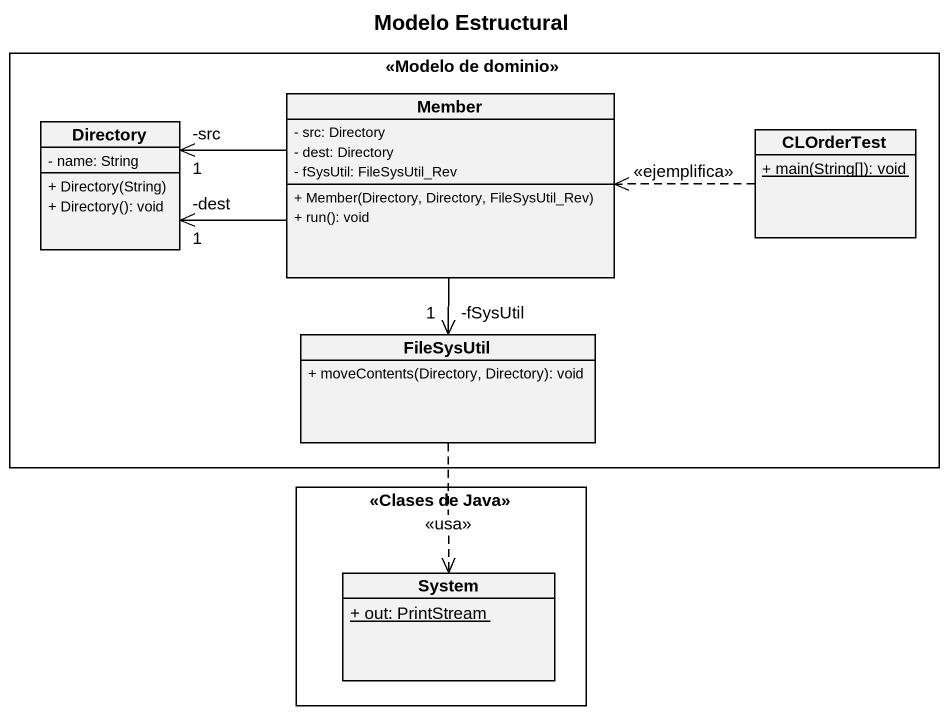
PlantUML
@startuml
title Modelo Estructural
hide circle
hide empty members
skinparam classAttributeIconSize 0
rectangle "<<Modelo de dominio>>" as Modelo_de_dominio {
  class Member {
    - src: Directory
    - dest: Directory
    - fSysUtil: FileSysUtil_Rev
    + Member(Directory, Directory, FileSysUtil_Rev)
    + run(): void
  }
  class Directory {
    - name: String
    + Directory(String)
    + Directory(): void
  }
  class CLOrderTest {
    {static} + main(String[]): void
  }
  class FileSysUtil {
    + moveContents(Directory, Directory): void
  }
}
rectangle "<<Clases de Java>>" as Clases_de_Java {
  class System {
    {static} + out: PrintStream
  }
}
Member -left-> "-src\n1" Directory
Member -left-> "-dest\n1" Directory
Member --> "-fSysUtil\n1" FileSysUtil
CLOrderTest .left.> Member : <<ejemplifica>>
FileSysUtil ..> System : <<usa>>
@enduml
